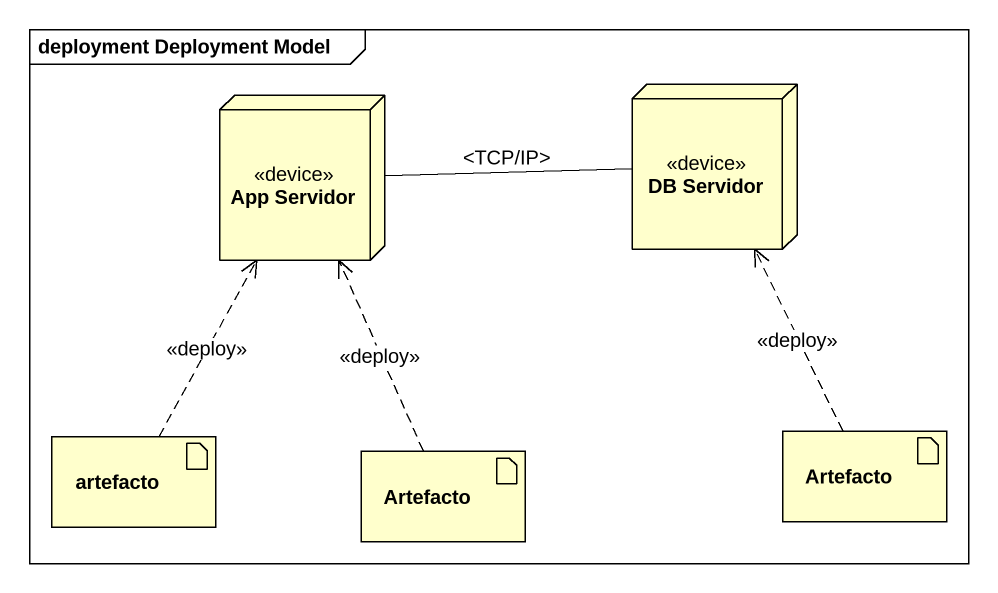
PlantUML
@startuml
mainframe deployment Deployment Model
node "App Servidor" as App_Servidor <<device>>
node "DB Servidor" as DB_Servidor <<device>>
artifact artefacto
artifact Artefacto
artifact "Artefacto" as Artefacto_2
App_Servidor -right- DB_Servidor : <TCP/IP>
artefacto .up.> App_Servidor : <<deploy>>
Artefacto .up.> App_Servidor : <<deploy>>
Artefacto_2 .up.> DB_Servidor : <<deploy>>
@enduml
